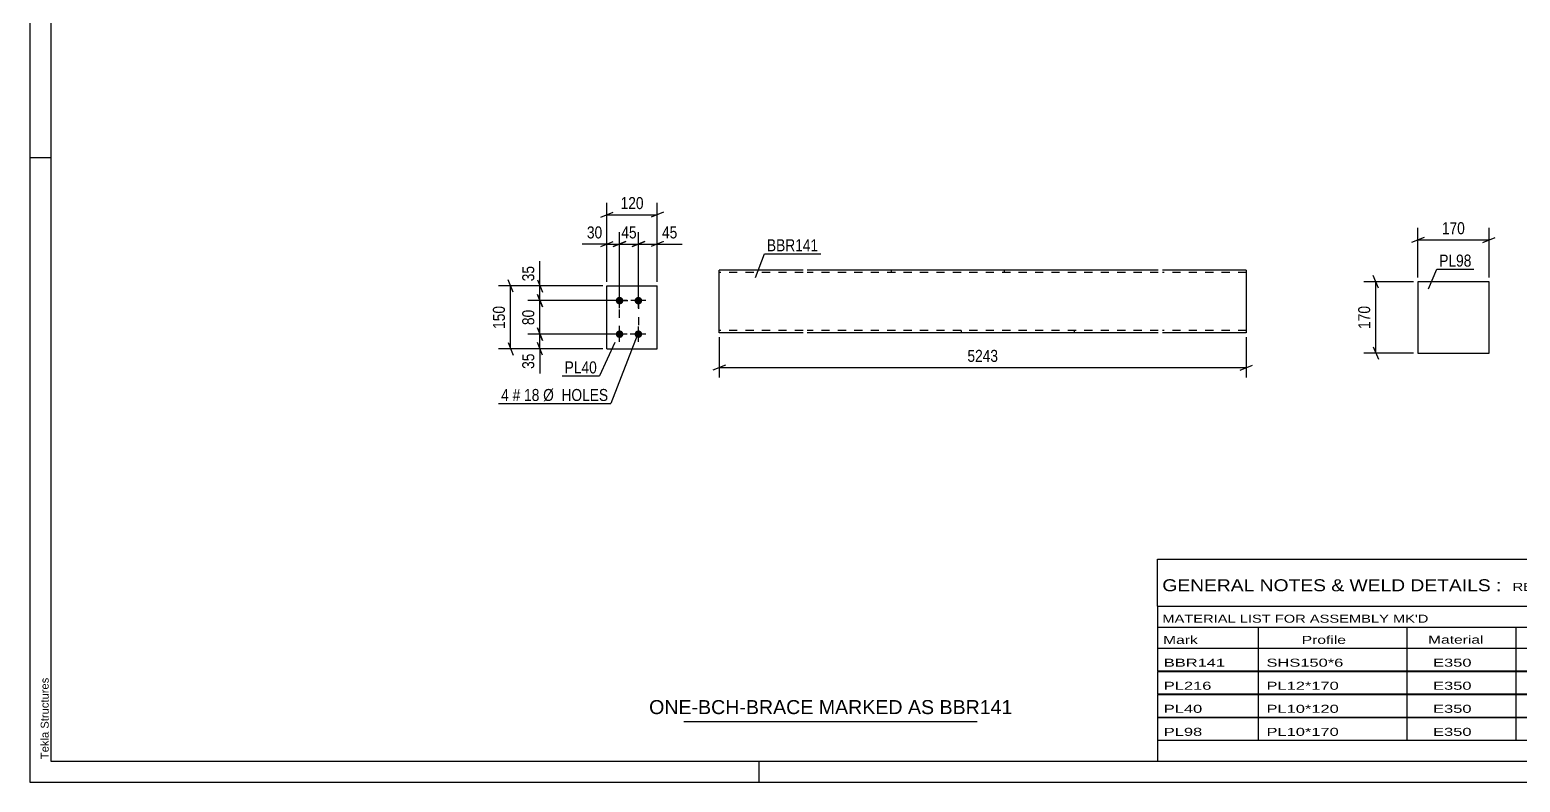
# Model space of a CAD drawing. Header units: millimetres. Extents: x 0 to 594, y 0 to 420.
# Drawn here: x 0 to 355.5, y 0 to 179.5 of the extents above; entities that cross this region are included whole.
import ezdxf

# ---------------------------------------------------------------- set-up
doc = ezdxf.new("R2010")
doc.units = ezdxf.units.MM
doc.linetypes.add('DXK_LINE_DOT2', pattern=[3.9198, 1.9599, -1.9599])
doc.styles.add('Arial', font='ARIAL.TTF', dxfattribs={"height": 0.2})
doc.styles.add('Arial Narrow', font='ARIALN.TTF', dxfattribs={"height": 0.2})

# ---------------------------------------------------------------- blocks, each defined once
blk = doc.blocks.new('Unknown-580611447-1130')
at = {"color": 5, "linetype": 'Continuous'}
for p, q in [((0, 420), (0, 0)), ((5, 415), (5, 5)), ((5, 149), (0, 149)), ((5, 5), (589, 5)), ((174, 0), (174, 5)), ((0, 0), (594, 0))]:
    blk.add_line(p, q, dxfattribs=at)
at = {"color": 174, "linetype": 'Continuous', "style": 'Arial'}
blk.add_text('Tekla Structures', height=1.9102, rotation=90, dxfattribs=at).set_placement((4.5, 5.5))
blk = doc.blocks.new('Part-580611447-2167 - 2161')
at = {"color": 2, "linetype": 'Continuous'}
for p, q in [((137.68, 103.4), (137.68, 118.4)), ((137.68, 118.4), (149.68, 118.4)), ((149.68, 103.4), (149.68, 118.4)), ((137.68, 103.4), (137.68, 103.4)), ((137.68, 103.4), (149.68, 103.4)), ((149.68, 103.4), (149.68, 103.4))]:
    blk.add_line(p, q, dxfattribs=at)
at = {"color": 7, "linetype": 'DXK_LINE_DOT2'}
for p, q in [((137.68, 118.4), (149.68, 118.4)), ((137.68, 103.4), (137.68, 103.4)), ((137.68, 103.4), (149.68, 103.4)), ((149.68, 103.4), (149.68, 103.4))]:
    blk.add_line(p, q, dxfattribs=at)
blk = doc.blocks.new('Bolt-580611447-2200 - 2161')
at = {"linetype": 'Continuous'}
for points in [[(140.68, 114), (140.49, 114.02), (140.31, 114.08), (140.15, 114.17), (140.01, 114.3), (139.9, 114.45), (139.82, 114.62), (139.78, 114.8), (139.78, 114.99), (139.82, 115.18), (139.9, 115.35), (140.01, 115.5), (140.15, 115.63), (140.31, 115.72), (140.49, 115.78), (140.68, 115.8), (140.86, 115.78), (141.04, 115.72), (141.21, 115.63), (141.34, 115.5), (141.46, 115.35), (141.53, 115.18), (141.57, 114.99), (141.57, 114.8), (141.53, 114.62), (141.46, 114.45), (141.34, 114.3), (141.21, 114.17), (141.04, 114.08), (140.86, 114.02)], [(145.18, 114), (144.99, 114.02), (144.81, 114.08), (144.65, 114.17), (144.51, 114.3), (144.4, 114.45), (144.32, 114.62), (144.28, 114.8), (144.28, 114.99), (144.32, 115.18), (144.4, 115.35), (144.51, 115.5), (144.65, 115.63), (144.81, 115.72), (144.99, 115.78), (145.18, 115.8), (145.36, 115.78), (145.54, 115.72), (145.71, 115.63), (145.84, 115.5), (145.96, 115.35), (146.03, 115.18), (146.07, 114.99), (146.07, 114.8), (146.03, 114.62), (145.96, 114.45), (145.84, 114.3), (145.71, 114.17), (145.54, 114.08), (145.36, 114.02)], [(140.68, 106), (140.49, 106.02), (140.31, 106.08), (140.15, 106.17), (140.01, 106.3), (139.9, 106.45), (139.82, 106.62), (139.78, 106.8), (139.78, 106.99), (139.82, 107.18), (139.9, 107.35), (140.01, 107.5), (140.15, 107.63), (140.31, 107.72), (140.49, 107.78), (140.68, 107.8), (140.86, 107.78), (141.04, 107.72), (141.21, 107.63), (141.34, 107.5), (141.46, 107.35), (141.53, 107.18), (141.57, 106.99), (141.57, 106.8), (141.53, 106.62), (141.46, 106.45), (141.34, 106.3), (141.21, 106.17), (141.04, 106.08), (140.86, 106.02)], [(145.18, 106), (144.99, 106.02), (144.81, 106.08), (144.65, 106.17), (144.51, 106.3), (144.4, 106.45), (144.32, 106.62), (144.28, 106.8), (144.28, 106.99), (144.32, 107.18), (144.4, 107.35), (144.51, 107.5), (144.65, 107.63), (144.81, 107.72), (144.99, 107.78), (145.18, 107.8), (145.36, 107.78), (145.54, 107.72), (145.71, 107.63), (145.84, 107.5), (145.96, 107.35), (146.03, 107.18), (146.07, 106.99), (146.07, 106.8), (146.03, 106.62), (145.96, 106.45), (145.84, 106.3), (145.71, 106.17), (145.54, 106.08), (145.36, 106.02)]]:
    blk.add_hatch(color=1, dxfattribs=at).paths.add_polyline_path(points)
at = {"color": 1, "linetype": 'Continuous'}
for p, q in [((142.48, 114.9), (138.88, 114.9)), ((140.68, 113.1), (140.68, 116.7)), ((146.98, 114.9), (143.38, 114.9)), ((145.18, 113.1), (145.18, 116.7)), ((142.48, 106.9), (138.88, 106.9)), ((140.68, 105.1), (140.68, 108.7)), ((146.98, 106.9), (143.38, 106.9)), ((145.18, 105.1), (145.18, 108.7))]:
    blk.add_line(p, q, dxfattribs=at)
blk = doc.blocks.new('Part-580611447-2404 - 2398')
at = {"color": 2, "linetype": 'Continuous'}
for p, q in [((348.08, 119.4), (331.08, 119.4)), ((331.08, 119.4), (331.08, 102.4)), ((348.08, 102.4), (348.08, 119.4)), ((331.08, 102.4), (348.08, 102.4))]:
    blk.add_line(p, q, dxfattribs=at)
blk = doc.blocks.new('Part-580611447-2436 - 2428')
at = {"color": 2, "linetype": 'Continuous'}
for p, q in [((184.45, 122.2), (164.45, 122.2)), ((164.45, 107.29), (164.45, 122.2)), ((269.18, 122.2), (185.45, 122.2)), ((290.18, 122.2), (270.18, 122.2)), ((290.18, 122.2), (290.18, 122.11)), ((290.18, 122.11), (290.18, 121)), ((290.18, 121), (290.18, 107.2)), ((164.45, 107.2), (164.45, 107.29)), ((184.45, 107.2), (164.45, 107.2)), ((269.18, 107.2), (185.45, 107.2)), ((290.18, 107.2), (270.18, 107.2))]:
    blk.add_line(p, q, dxfattribs=at)
at = {"color": 7, "linetype": 'DXK_LINE_DOT2'}
for p, q in [((184.45, 121.6), (164.45, 121.6)), ((269.18, 121.6), (185.45, 121.6)), ((205.45, 122.2), (205.45, 121.6)), ((232.43, 122.2), (232.43, 121.6)), ((290.18, 121.6), (270.18, 121.6)), ((290.18, 121.85), (290.18, 121)), ((164.45, 107.8), (164.45, 107.84)), ((184.45, 107.8), (164.45, 107.8)), ((164.45, 107.2), (164.45, 107.2)), ((269.18, 107.8), (185.45, 107.8)), ((222.21, 107.2), (222.21, 107.8)), ((249.18, 107.2), (249.18, 107.8)), ((290.18, 107.8), (270.18, 107.8)), ((290.18, 107.84), (290.18, 107.94)), ((290.18, 107.8), (290.18, 107.84)), ((290.18, 107.8), (290.18, 107.84))]:
    blk.add_line(p, q, dxfattribs=at)
blk = doc.blocks.new('Rectangle-580611447-2384 - 2161')
at = {"color": 1, "linetype": 'DXK_LINE_DOT2'}
blk.add_lwpolyline([(140.68, 114.9), (145.18, 114.9), (145.18, 106.9), (140.68, 106.9), (140.68, 114.9)], close=True, dxfattribs=at)
blk = doc.blocks.new('StraightDimension-580611447-2344 - 2161')
at = {"color": 7, "linetype": 'Continuous'}
for p, q in [((139.18, 127.8), (142.18, 129)), ((140.68, 115.9), (140.68, 131.25)), ((140.68, 128.4), (145.18, 128.4)), ((146.68, 129), (143.68, 127.8)), ((145.18, 115.9), (145.18, 131.25))]:
    blk.add_line(p, q, dxfattribs=at)
at = {"color": 0}
blk.add_wipeout([(145.35, 129.15), (145.35, 133.35), (140.5, 133.35), (140.5, 129.15)], dxfattribs=at)
at = {"color": 3, "style": 'Arial Narrow'}
blk.add_text('45', height=2.863, dxfattribs=at).set_placement((141.1, 129.75))
blk = doc.blocks.new('StraightDimension-580611447-2300 - 2161')
at = {"color": 7, "linetype": 'Continuous'}
for p, q in [((136.68, 118.4), (118.83, 118.4)), ((121.08, 119.9), (122.28, 116.9)), ((121.68, 114.9), (121.68, 118.4)), ((139.68, 114.9), (118.83, 114.9)), ((122.28, 113.4), (121.08, 116.4))]:
    blk.add_line(p, q, dxfattribs=at)
at = {"color": 0}
blk.add_wipeout([(120.93, 123.78), (116.73, 123.78), (116.73, 118.92), (120.93, 118.92)], dxfattribs=at)
at = {"color": 7, "linetype": 'Continuous'}
blk.add_line((121.68, 118.4), (121.68, 124.3), dxfattribs=at)
blk.add_line((121.68, 118.4), (121.68, 124.3), dxfattribs=at)
at = {"color": 3, "style": 'Arial Narrow'}
blk.add_text('35', height=2.863, rotation=90.0002, dxfattribs=at).set_placement((120.33, 119.52))
blk = doc.blocks.new('StraightDimension-580611447-2277 - 2161')
at = {"color": 7, "linetype": 'Continuous'}
for p, q in [((139.68, 106.9), (118.83, 106.9)), ((121.08, 108.4), (122.28, 105.4)), ((121.68, 103.4), (121.68, 106.9)), ((136.68, 103.4), (118.83, 103.4)), ((122.28, 101.9), (121.08, 104.9))]:
    blk.add_line(p, q, dxfattribs=at)
at = {"color": 0}
blk.add_wipeout([(120.93, 102.87), (116.73, 102.87), (116.73, 98.02), (120.93, 98.02)], dxfattribs=at)
at = {"color": 7, "linetype": 'Continuous'}
blk.add_line((121.68, 103.4), (121.68, 97.49), dxfattribs=at)
blk.add_line((121.68, 103.4), (121.68, 97.49), dxfattribs=at)
at = {"color": 3, "style": 'Arial Narrow'}
blk.add_text('35', height=2.863, rotation=90.0002, dxfattribs=at).set_placement((120.33, 98.62))
blk = doc.blocks.new('StraightDimension-580611447-2290 - 2161')
at = {"color": 7, "linetype": 'Continuous'}
for p, q in [((139.68, 114.9), (118.83, 114.9)), ((121.08, 116.4), (122.28, 113.4)), ((121.68, 106.9), (121.68, 114.9)), ((139.68, 106.9), (118.83, 106.9)), ((122.28, 105.4), (121.08, 108.4))]:
    blk.add_line(p, q, dxfattribs=at)
at = {"color": 0}
blk.add_wipeout([(120.93, 113.33), (116.73, 113.33), (116.73, 108.47), (120.93, 108.47)], dxfattribs=at)
at = {"color": 3, "style": 'Arial Narrow'}
blk.add_text('80', height=2.863, rotation=90.0002, dxfattribs=at).set_placement((120.33, 109.07))
blk = doc.blocks.new('StraightDimension-580611447-2314 - 2161')
at = {"color": 7, "linetype": 'Continuous'}
for p, q in [((136.68, 118.4), (111.83, 118.4)), ((115.28, 116.9), (114.08, 119.9)), ((114.68, 103.4), (114.68, 118.4)), ((136.68, 103.4), (111.83, 103.4)), ((114.08, 104.9), (115.28, 101.9))]:
    blk.add_line(p, q, dxfattribs=at)
at = {"color": 0}
blk.add_wipeout([(113.93, 114.24), (109.73, 114.24), (109.73, 107.56), (113.93, 107.56)], dxfattribs=at)
at = {"color": 3, "style": 'Arial Narrow'}
blk.add_text('150', height=2.863, rotation=90.0002, dxfattribs=at).set_placement((113.33, 108.16))
blk = doc.blocks.new('StraightDimension-580611447-2331 - 2161')
at = {"color": 7, "linetype": 'Continuous'}
for p, q in [((136.18, 127.8), (139.18, 129)), ((137.68, 119.4), (137.68, 131.25)), ((137.68, 128.4), (140.68, 128.4)), ((142.18, 129), (139.18, 127.8)), ((140.68, 115.9), (140.68, 131.25))]:
    blk.add_line(p, q, dxfattribs=at)
at = {"color": 0}
blk.add_wipeout([(137.15, 129.15), (137.15, 133.35), (132.29, 133.35), (132.29, 129.15)], dxfattribs=at)
at = {"color": 7, "linetype": 'Continuous'}
blk.add_line((137.68, 128.4), (131.77, 128.4), dxfattribs=at)
blk.add_line((137.68, 128.4), (131.77, 128.4), dxfattribs=at)
at = {"color": 3, "style": 'Arial Narrow'}
blk.add_text('30', height=2.863, dxfattribs=at).set_placement((132.89, 129.75))
blk = doc.blocks.new('StraightDimension-580611447-2354 - 2161')
at = {"color": 7, "linetype": 'Continuous'}
for p, q in [((143.68, 127.8), (146.68, 129)), ((145.18, 115.9), (145.18, 131.25)), ((145.18, 128.4), (149.68, 128.4)), ((151.18, 129), (148.18, 127.8)), ((149.68, 119.4), (149.68, 131.25))]:
    blk.add_line(p, q, dxfattribs=at)
at = {"color": 0}
blk.add_wipeout([(155.06, 129.15), (155.06, 133.35), (150.2, 133.35), (150.2, 129.15)], dxfattribs=at)
at = {"color": 7, "linetype": 'Continuous'}
blk.add_line((149.68, 128.4), (155.58, 128.4), dxfattribs=at)
blk.add_line((149.68, 128.4), (155.58, 128.4), dxfattribs=at)
at = {"color": 3, "style": 'Arial Narrow'}
blk.add_text('45', height=2.863, dxfattribs=at).set_placement((150.8, 129.75))
blk = doc.blocks.new('StraightDimension-580611447-2368 - 2161')
at = {"color": 7, "linetype": 'Continuous'}
for p, q in [((136.18, 134.8), (139.18, 136)), ((137.68, 119.4), (137.68, 138.25)), ((137.68, 135.4), (149.68, 135.4)), ((151.18, 136), (148.18, 134.8)), ((149.68, 119.4), (149.68, 138.25))]:
    blk.add_line(p, q, dxfattribs=at)
at = {"color": 0}
blk.add_wipeout([(147.02, 136.15), (147.02, 140.35), (140.33, 140.35), (140.33, 136.15)], dxfattribs=at)
at = {"color": 3, "style": 'Arial Narrow'}
blk.add_text('120', height=2.863, dxfattribs=at).set_placement((140.93, 136.75))
blk = doc.blocks.new('StraightDimension-580611447-2406 - 2398')
at = {"color": 7, "linetype": 'Continuous'}
for p, q in [((331.08, 120.4), (331.08, 132.25)), ((348.08, 120.4), (348.08, 132.25)), ((332.58, 130), (329.58, 128.8)), ((331.08, 129.4), (348.08, 129.4)), ((346.58, 128.8), (349.58, 130))]:
    blk.add_line(p, q, dxfattribs=at)
at = {"color": 0}
blk.add_wipeout([(342.92, 130.15), (342.92, 134.35), (336.23, 134.35), (336.23, 130.15)], dxfattribs=at)
at = {"color": 3, "style": 'Arial Narrow'}
blk.add_text('170', height=2.863, dxfattribs=at).set_placement((336.83, 130.75))
blk = doc.blocks.new('StraightDimension-580611447-2417 - 2398')
at = {"color": 7, "linetype": 'Continuous'}
for p, q in [((321.68, 117.9), (320.48, 120.9)), ((330.08, 119.4), (318.23, 119.4)), ((321.08, 102.4), (321.08, 119.4)), ((320.48, 103.9), (321.68, 100.9)), ((330.08, 102.4), (318.23, 102.4))]:
    blk.add_line(p, q, dxfattribs=at)
at = {"color": 0}
blk.add_wipeout([(320.33, 114.24), (316.13, 114.24), (316.13, 107.56), (320.33, 107.56)], dxfattribs=at)
at = {"color": 3, "style": 'Arial Narrow'}
blk.add_text('170', height=2.863, rotation=90.0002, dxfattribs=at).set_placement((319.73, 108.16))
blk = doc.blocks.new('StraightDimension-580611447-2441 - 2428')
at = {"color": 7, "linetype": 'Continuous'}
for p, q in [((164.45, 106.2), (164.45, 96.54)), ((290.18, 106.2), (290.18, 96.54)), ((165.95, 99.54), (162.95, 98.34)), ((164.45, 98.94), (290.18, 98.94)), ((288.68, 98.34), (291.68, 99.54))]:
    blk.add_line(p, q, dxfattribs=at)
at = {"color": 0}
blk.add_wipeout([(231.57, 99.69), (231.57, 103.89), (223.06, 103.89), (223.06, 99.69)], dxfattribs=at)
at = {"color": 3, "style": 'Arial Narrow'}
blk.add_text('5243', height=2.863, dxfattribs=at).set_placement((223.66, 100.29))
blk = doc.blocks.new('Unknown-580611447-4878')
at = {"color": 7, "linetype": 'Continuous'}
for p, q in [((269, 53.25), (429, 53.25)), ((269, 42), (269, 53.25)), ((429, 53.25), (429, 42)), ((269, 42), (429, 42)), ((269, 42), (269, 37)), ((429, 42), (429, 37)), ((269, 37), (429, 37)), ((269, 37), (269, 32)), ((293, 37), (293, 32)), ((328.5, 37), (328.5, 32)), ((354.5, 37), (354.5, 32)), ((367.5, 37), (367.5, 32)), ((385, 37), (385, 32)), ((407, 37), (407, 32)), ((429, 37), (429, 32)), ((269, 32), (429, 32)), ((293, 32), (293, 26.5)), ((328.5, 32), (328.5, 26.5)), ((354.5, 32), (354.5, 26.5)), ((367.5, 32), (367.5, 26.5)), ((385, 32), (385, 26.5)), ((407, 32), (407, 26.5)), ((269, 31.95), (269, 26.55)), ((269, 31.95), (429, 31.95)), ((429, 31.95), (429, 26.55)), ((269, 26.55), (429, 26.55)), ((269, 26.45), (269, 21.05)), ((269, 26.45), (429, 26.45)), ((293, 26.5), (293, 21)), ((328.5, 26.5), (328.5, 21)), ((354.5, 26.5), (354.5, 21)), ((367.5, 26.5), (367.5, 21)), ((385, 26.5), (385, 21)), ((407, 26.5), (407, 21)), ((429, 26.45), (429, 21.05)), ((269, 21.05), (429, 21.05)), ((269, 20.95), (269, 15.55)), ((269, 20.95), (429, 20.95)), ((293, 21), (293, 15.5)), ((328.5, 21), (328.5, 15.5)), ((354.5, 21), (354.5, 15.5)), ((367.5, 21), (367.5, 15.5)), ((385, 21), (385, 15.5)), ((407, 21), (407, 15.5)), ((429, 20.95), (429, 15.55)), ((269, 15.55), (429, 15.55)), ((269, 15.45), (269, 10.05)), ((269, 15.45), (429, 15.45)), ((293, 15.5), (293, 10)), ((328.5, 15.5), (328.5, 10)), ((354.5, 15.5), (354.5, 10)), ((367.5, 15.5), (367.5, 10)), ((385, 15.5), (385, 10)), ((407, 15.5), (407, 10)), ((429, 15.45), (429, 10.05)), ((269, 10.05), (429, 10.05)), ((269, 10), (429, 10)), ((269, 10), (269, 5)), ((385, 10), (385, 5)), ((407, 10), (407, 5)), ((429, 10), (429, 5)), ((269, 5), (429, 5))]:
    blk.add_line(p, q, dxfattribs=at)
at = {"color": 7, "style": 'Arial Narrow'}
for s, height, width, p in [('GENERAL NOTES & WELD DETAILS :', 2.8633, 1.4, (270.15, 45.56)), ('REFER TYP DRAWING TYP-01', 1.9089, 1.6, (353.7, 45.66)), ("MATERIAL LIST FOR ASSEMBLY MK'D", 1.9089, 1.6, (270.15, 38.06)), ('BBR141', 1.909, 1.794707, (361.48, 37.97)), ('1', 1.91, 1.794707, (391.08, 38.06)), ('No. Required', 1.9089, 1.6, (400.41, 38.06)), ('Mark', 1.909, 1.7, (270.34, 33)), ('Profile', 1.909, 1.7, (303.41, 33)), ('Material', 1.909, 1.7, (333.54, 33.06)), ('No.', 1.909, 1.7, (358.5, 33.06)), ('Length', 1.909, 1.7, (369, 33.06)), ('Area', 1.909, 1.7, (391.5, 33.06)), ('Weight', 1.909, 1.7, (411, 33.06))]:
    blk.add_text(s, height=height, dxfattribs=dict(at, width=width)).set_placement(p)
at = {"color": 7, "linetype": 'Continuous', "style": 'Arial Narrow'}
for s, height, width, p in [('BBR141', 1.909, 1.794707, (270.5, 27.56)), ('SHS150*6', 1.909, 1.794707, (295, 27.56)), ('E350', 1.909, 1.794707, (334.74, 27.56)), ('1', 1.91, 1.794707, (358.86, 27.56)), ('5243', 1.909, 1.794707, (371.58, 27.56)), ('3.1', 1.909, 1.794707, (395.32, 27.56)), ('141.9', 1.909, 1.794707, (411.96, 27.56)), ('PL216', 1.909, 1.794707, (270.5, 22.06)), ('PL12*170', 1.909, 1.794707, (295, 22.06)), ('E350', 1.909, 1.794707, (334.74, 22.06)), ('1', 1.91, 1.794707, (358.86, 22.06)), ('686', 1.909, 1.794707, (373.77, 22.06)), ('0.3', 1.909, 1.794707, (395.32, 22.06)), ('11.0', 1.909, 1.794707, (414.14, 22.06)), ('PL40', 1.909, 1.794707, (270.5, 16.56)), ('PL10*120', 1.909, 1.794707, (295, 16.56)), ('E350', 1.909, 1.794707, (334.74, 16.56)), ('4', 1.91, 1.794707, (358.86, 16.56)), ('150', 1.909, 1.794707, (373.77, 16.56)), ('0.0', 1.909, 1.794707, (395.32, 16.56)), ('5.7', 1.909, 1.794707, (416.33, 16.56)), ('PL98', 1.909, 1.794707, (270.5, 11.06)), ('PL10*170', 1.909, 1.794707, (295, 11.06)), ('E350', 1.909, 1.794707, (334.74, 11.06)), ('2', 1.91, 1.794707, (358.86, 11.06)), ('170', 1.909, 1.794707, (373.77, 11.06)), ('0.1', 1.909, 1.794707, (395.32, 11.06)), ('4.5', 1.909, 1.794707, (416.33, 11.06)), ('Total', 1.909, 1.7, (371.33, 6.5)), ('3.7', 1.909, 1.794707, (394.83, 6.5)), ('163.1', 1.909, 1.794707, (411.96, 6.5))]:
    blk.add_text(s, height=height, dxfattribs=dict(at, width=width)).set_placement(p)
blk = doc.blocks.new('Unknown-580611447-4879')
at = {"color": 7, "linetype": 'Continuous'}
blk.add_line((156, 14.5), (226, 14.5), dxfattribs=at)
at = {"color": 7, "style": 'Arial'}
blk.add_text('ONE-BCH-BRACE MARKED AS BBR141', height=3.3428, dxfattribs=at).set_placement((147.73, 16.25))
blk = doc.blocks.new('Mark-580611447-2163 - 2161')
at = {"color": 0}
blk.add_wipeout([(135.26, 97.54), (135.26, 100.54), (127.59, 100.54), (127.59, 97.54)], dxfattribs=at)
blk.add_wipeout([(135.26, 97.54), (135.26, 100.54), (127.59, 100.54), (127.59, 97.54)], dxfattribs=at)
at = {"color": 30, "linetype": 'Continuous'}
for p in [(139.52, 104.9), (126.99, 96.94)]:
    blk.add_line(p, (135.86, 96.94), dxfattribs=at)
at = {"color": 3, "style": 'Arial Narrow'}
blk.add_text('PL40', height=2.863, dxfattribs=at).set_placement((127.59, 97.54))
blk = doc.blocks.new('Mark-580611447-2196 - 2161')
at = {"color": 0}
blk.add_wipeout([(114.27, 90.96), (114.27, 93.96), (112.44, 93.96), (112.44, 90.96)], dxfattribs=at)
blk.add_wipeout([(114.27, 90.96), (114.27, 93.96), (112.44, 93.96), (112.44, 90.96)], dxfattribs=at)
blk.add_wipeout([(117, 90.96), (117, 93.96), (115.17, 93.96), (115.17, 90.96)], dxfattribs=at)
blk.add_wipeout([(117, 90.96), (117, 93.96), (115.17, 93.96), (115.17, 90.96)], dxfattribs=at)
at = {"color": 3, "style": 'Arial Narrow'}
blk.add_text('4', height=2.86, dxfattribs=at).set_placement((112.44, 90.96))
at = {"color": 0}
blk.add_wipeout([(121.55, 90.96), (121.55, 93.96), (117.9, 93.96), (117.9, 90.96)], dxfattribs=at)
blk.add_wipeout([(121.55, 90.96), (121.55, 93.96), (117.9, 93.96), (117.9, 90.96)], dxfattribs=at)
at = {"color": 3, "style": 'Arial Narrow'}
blk.add_text('#', height=2.86, dxfattribs=at).set_placement((115.17, 90.96))
at = {"color": 0}
blk.add_wipeout([(137.98, 90.96), (137.98, 93.96), (122.45, 93.96), (122.45, 90.96)], dxfattribs=at)
blk.add_wipeout([(137.98, 90.96), (137.98, 93.96), (122.45, 93.96), (122.45, 90.96)], dxfattribs=at)
at = {"color": 7, "linetype": 'Continuous'}
for p in [(145.01, 106.99), (111.84, 90.36)]:
    blk.add_line(p, (138.58, 90.36), dxfattribs=at)
at = {"color": 3, "style": 'Arial Narrow'}
for s, p in [('18', (117.9, 90.96)), ('Ø  HOLES', (122.45, 90.96))]:
    blk.add_text(s, height=2.863, dxfattribs=at).set_placement(p)
blk = doc.blocks.new('Mark-580611447-2400 - 2398')
at = {"color": 0}
blk.add_wipeout([(343.89, 123.02), (343.89, 126.02), (336.21, 126.02), (336.21, 123.02)], dxfattribs=at)
blk.add_wipeout([(343.89, 123.02), (343.89, 126.02), (336.21, 126.02), (336.21, 123.02)], dxfattribs=at)
at = {"color": 30, "linetype": 'Continuous'}
for p, q in [((333.65, 117.74), (335.61, 122.42)), ((335.61, 122.42), (344.49, 122.42))]:
    blk.add_line(p, q, dxfattribs=at)
at = {"color": 3, "style": 'Arial Narrow'}
blk.add_text('PL98', height=2.863, dxfattribs=at).set_placement((336.21, 123.02))
blk = doc.blocks.new('Mark-580611447-2432 - 2428')
at = {"color": 0}
blk.add_wipeout([(188.07, 126.69), (188.07, 129.69), (175.83, 129.69), (175.83, 126.69)], dxfattribs=at)
blk.add_wipeout([(188.07, 126.69), (188.07, 129.69), (175.83, 129.69), (175.83, 126.69)], dxfattribs=at)
at = {"color": 30, "linetype": 'Continuous'}
for p, q in [((173.09, 120.44), (175.23, 126.09)), ((175.23, 126.09), (188.67, 126.09))]:
    blk.add_line(p, q, dxfattribs=at)
at = {"color": 3, "style": 'Arial Narrow'}
blk.add_text('BBR141', height=2.863, dxfattribs=at).set_placement((175.83, 126.69))

msp = doc.modelspace()

# ---------------------------------------------------------------- block references
for name in ['Unknown-580611447-1130', 'Part-580611447-2436 - 2428', 'Part-580611447-2167 - 2161', 'Part-580611447-2404 - 2398', 'Bolt-580611447-2200 - 2161', 'Rectangle-580611447-2384 - 2161', 'Unknown-580611447-4878', 'Unknown-580611447-4879']:
    msp.add_blockref(name, (0, 0))

# ---------------------------------------------------------------- next in the draw order: block references
for name in ['StraightDimension-580611447-2344 - 2161', 'StraightDimension-580611447-2406 - 2398', 'Mark-580611447-2432 - 2428', 'StraightDimension-580611447-2277 - 2161', 'StraightDimension-580611447-2441 - 2428']:
    msp.add_blockref(name, (0, 0))

# ---------------------------------------------------------------- next in the draw order: block references
for name in ['Mark-580611447-2400 - 2398', 'StraightDimension-580611447-2300 - 2161', 'StraightDimension-580611447-2417 - 2398']:
    msp.add_blockref(name, (0, 0))

# ---------------------------------------------------------------- next in the draw order: block references
msp.add_blockref('StraightDimension-580611447-2290 - 2161', (0, 0))

# ---------------------------------------------------------------- next in the draw order: block references
msp.add_blockref('StraightDimension-580611447-2314 - 2161', (0, 0))

# ---------------------------------------------------------------- next in the draw order: block references
for name in ['StraightDimension-580611447-2331 - 2161', 'Mark-580611447-2163 - 2161']:
    msp.add_blockref(name, (0, 0))

# ---------------------------------------------------------------- next in the draw order: block references
for name in ['StraightDimension-580611447-2354 - 2161', 'Mark-580611447-2196 - 2161']:
    msp.add_blockref(name, (0, 0))

# ---------------------------------------------------------------- next in the draw order: block references
msp.add_blockref('StraightDimension-580611447-2368 - 2161', (0, 0))

doc.saveas('drawing.dxf')
